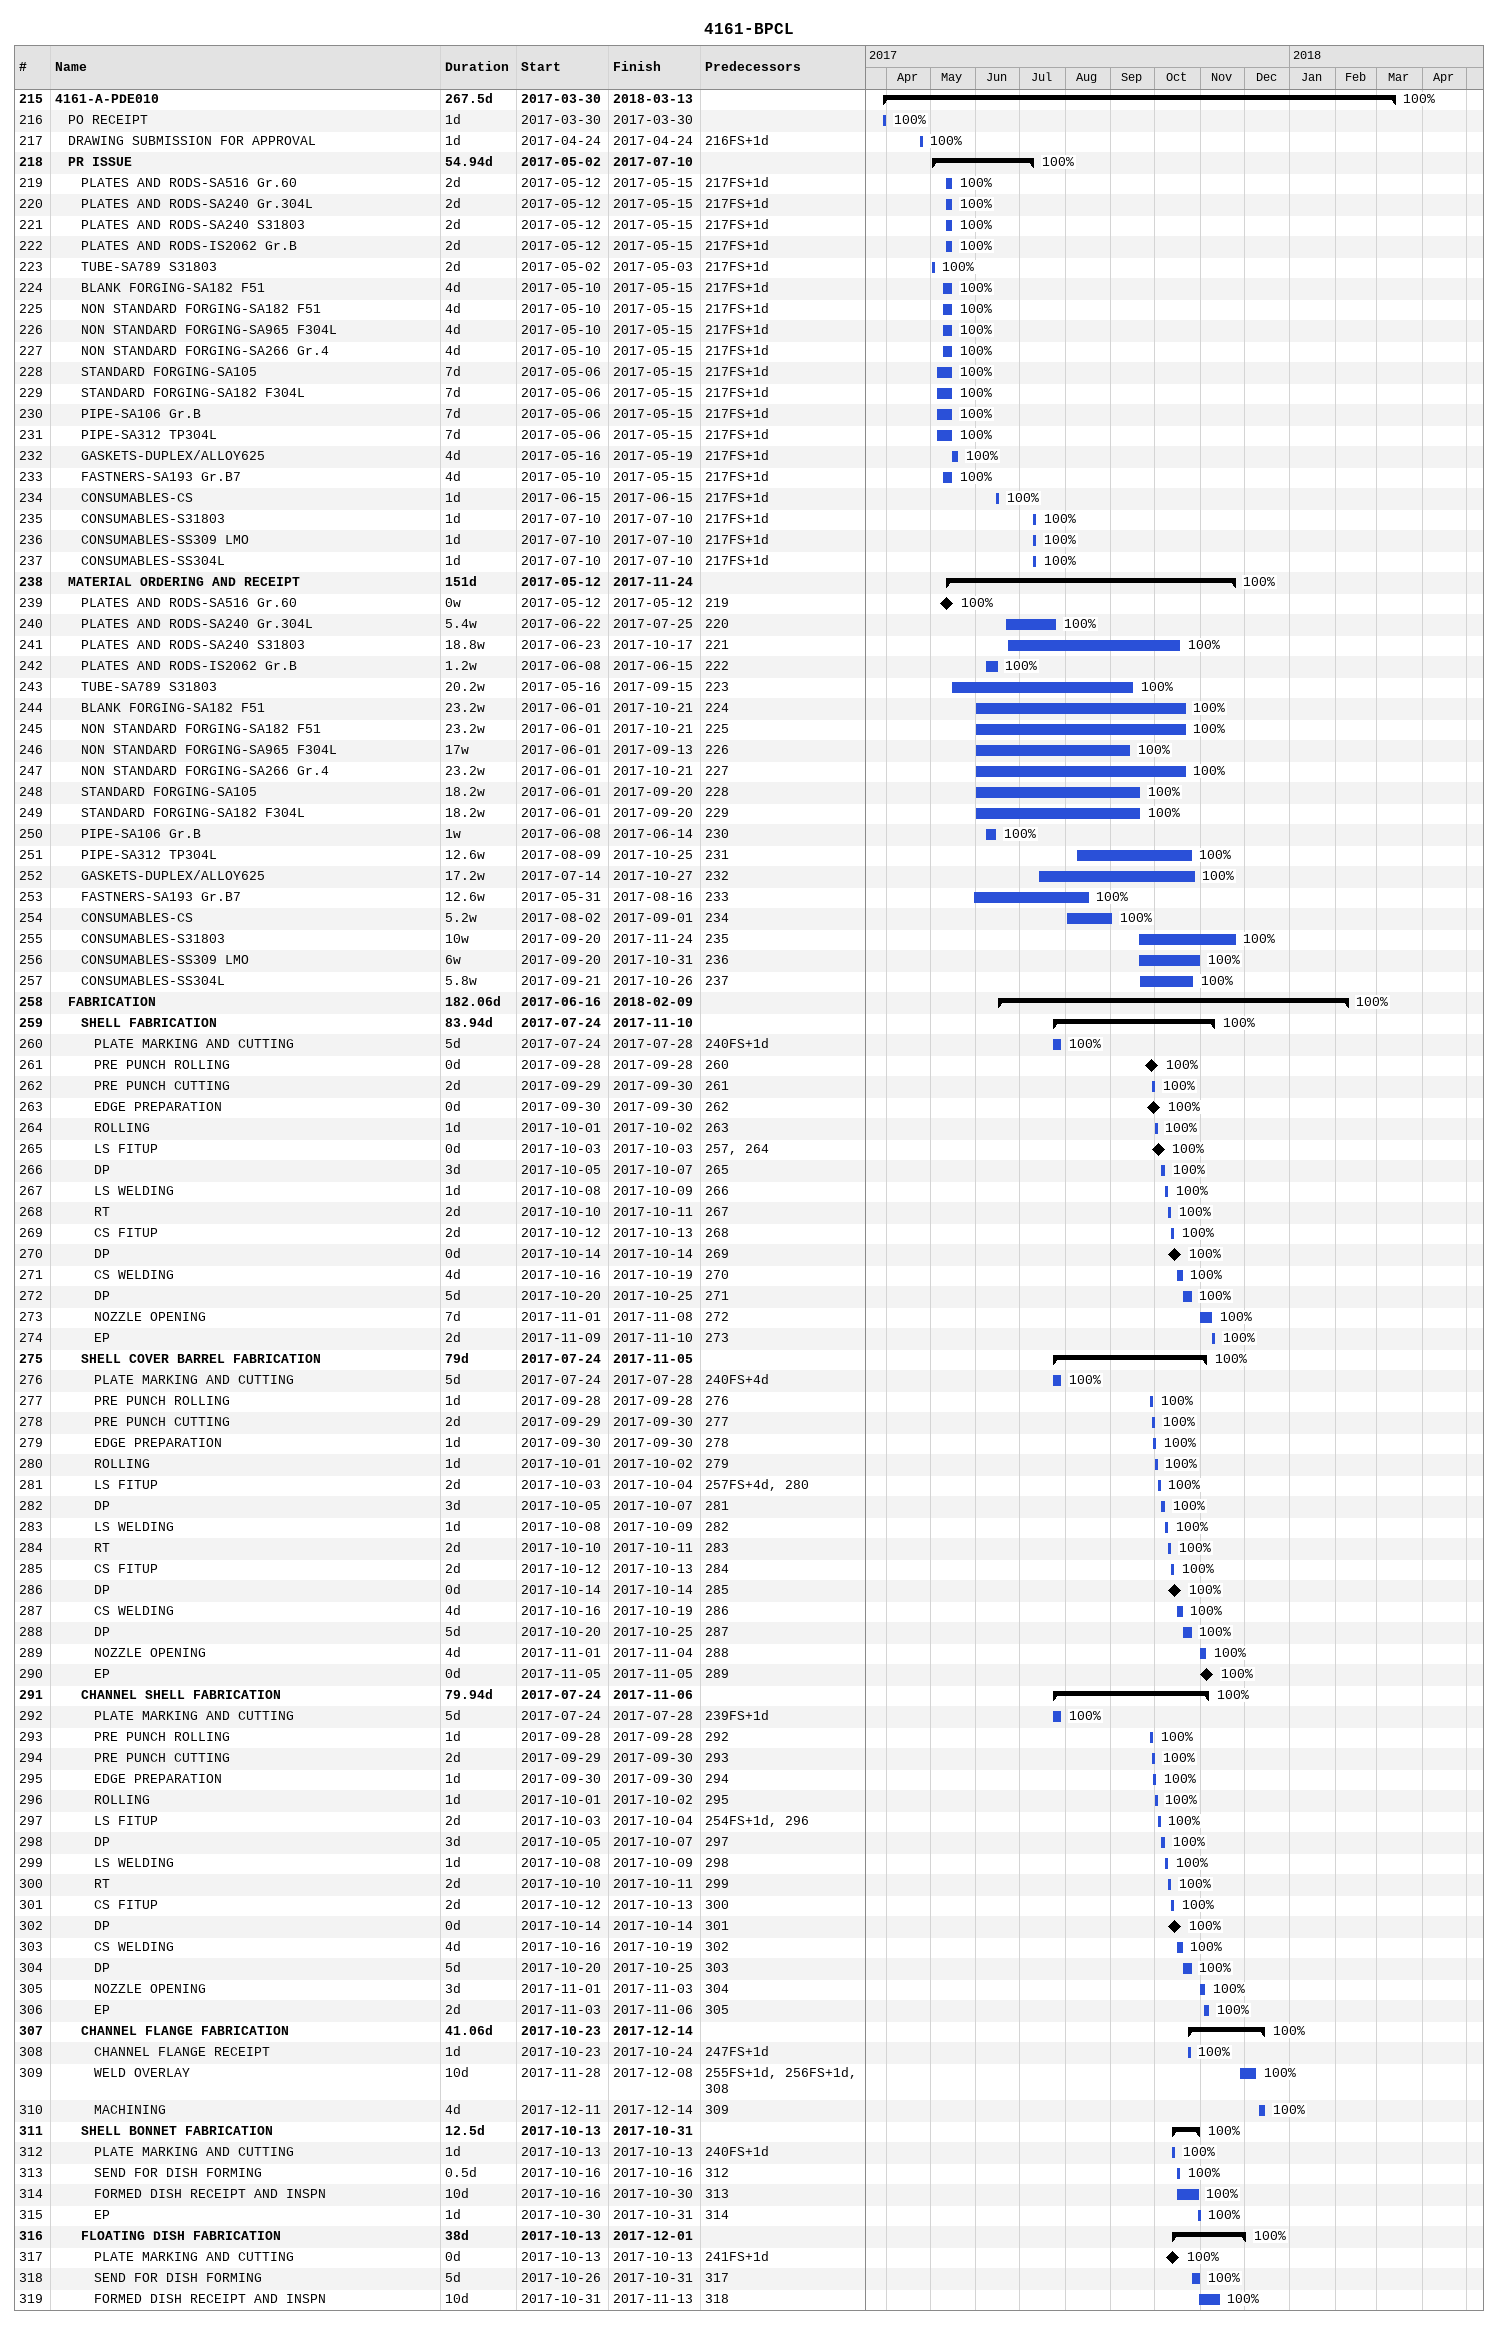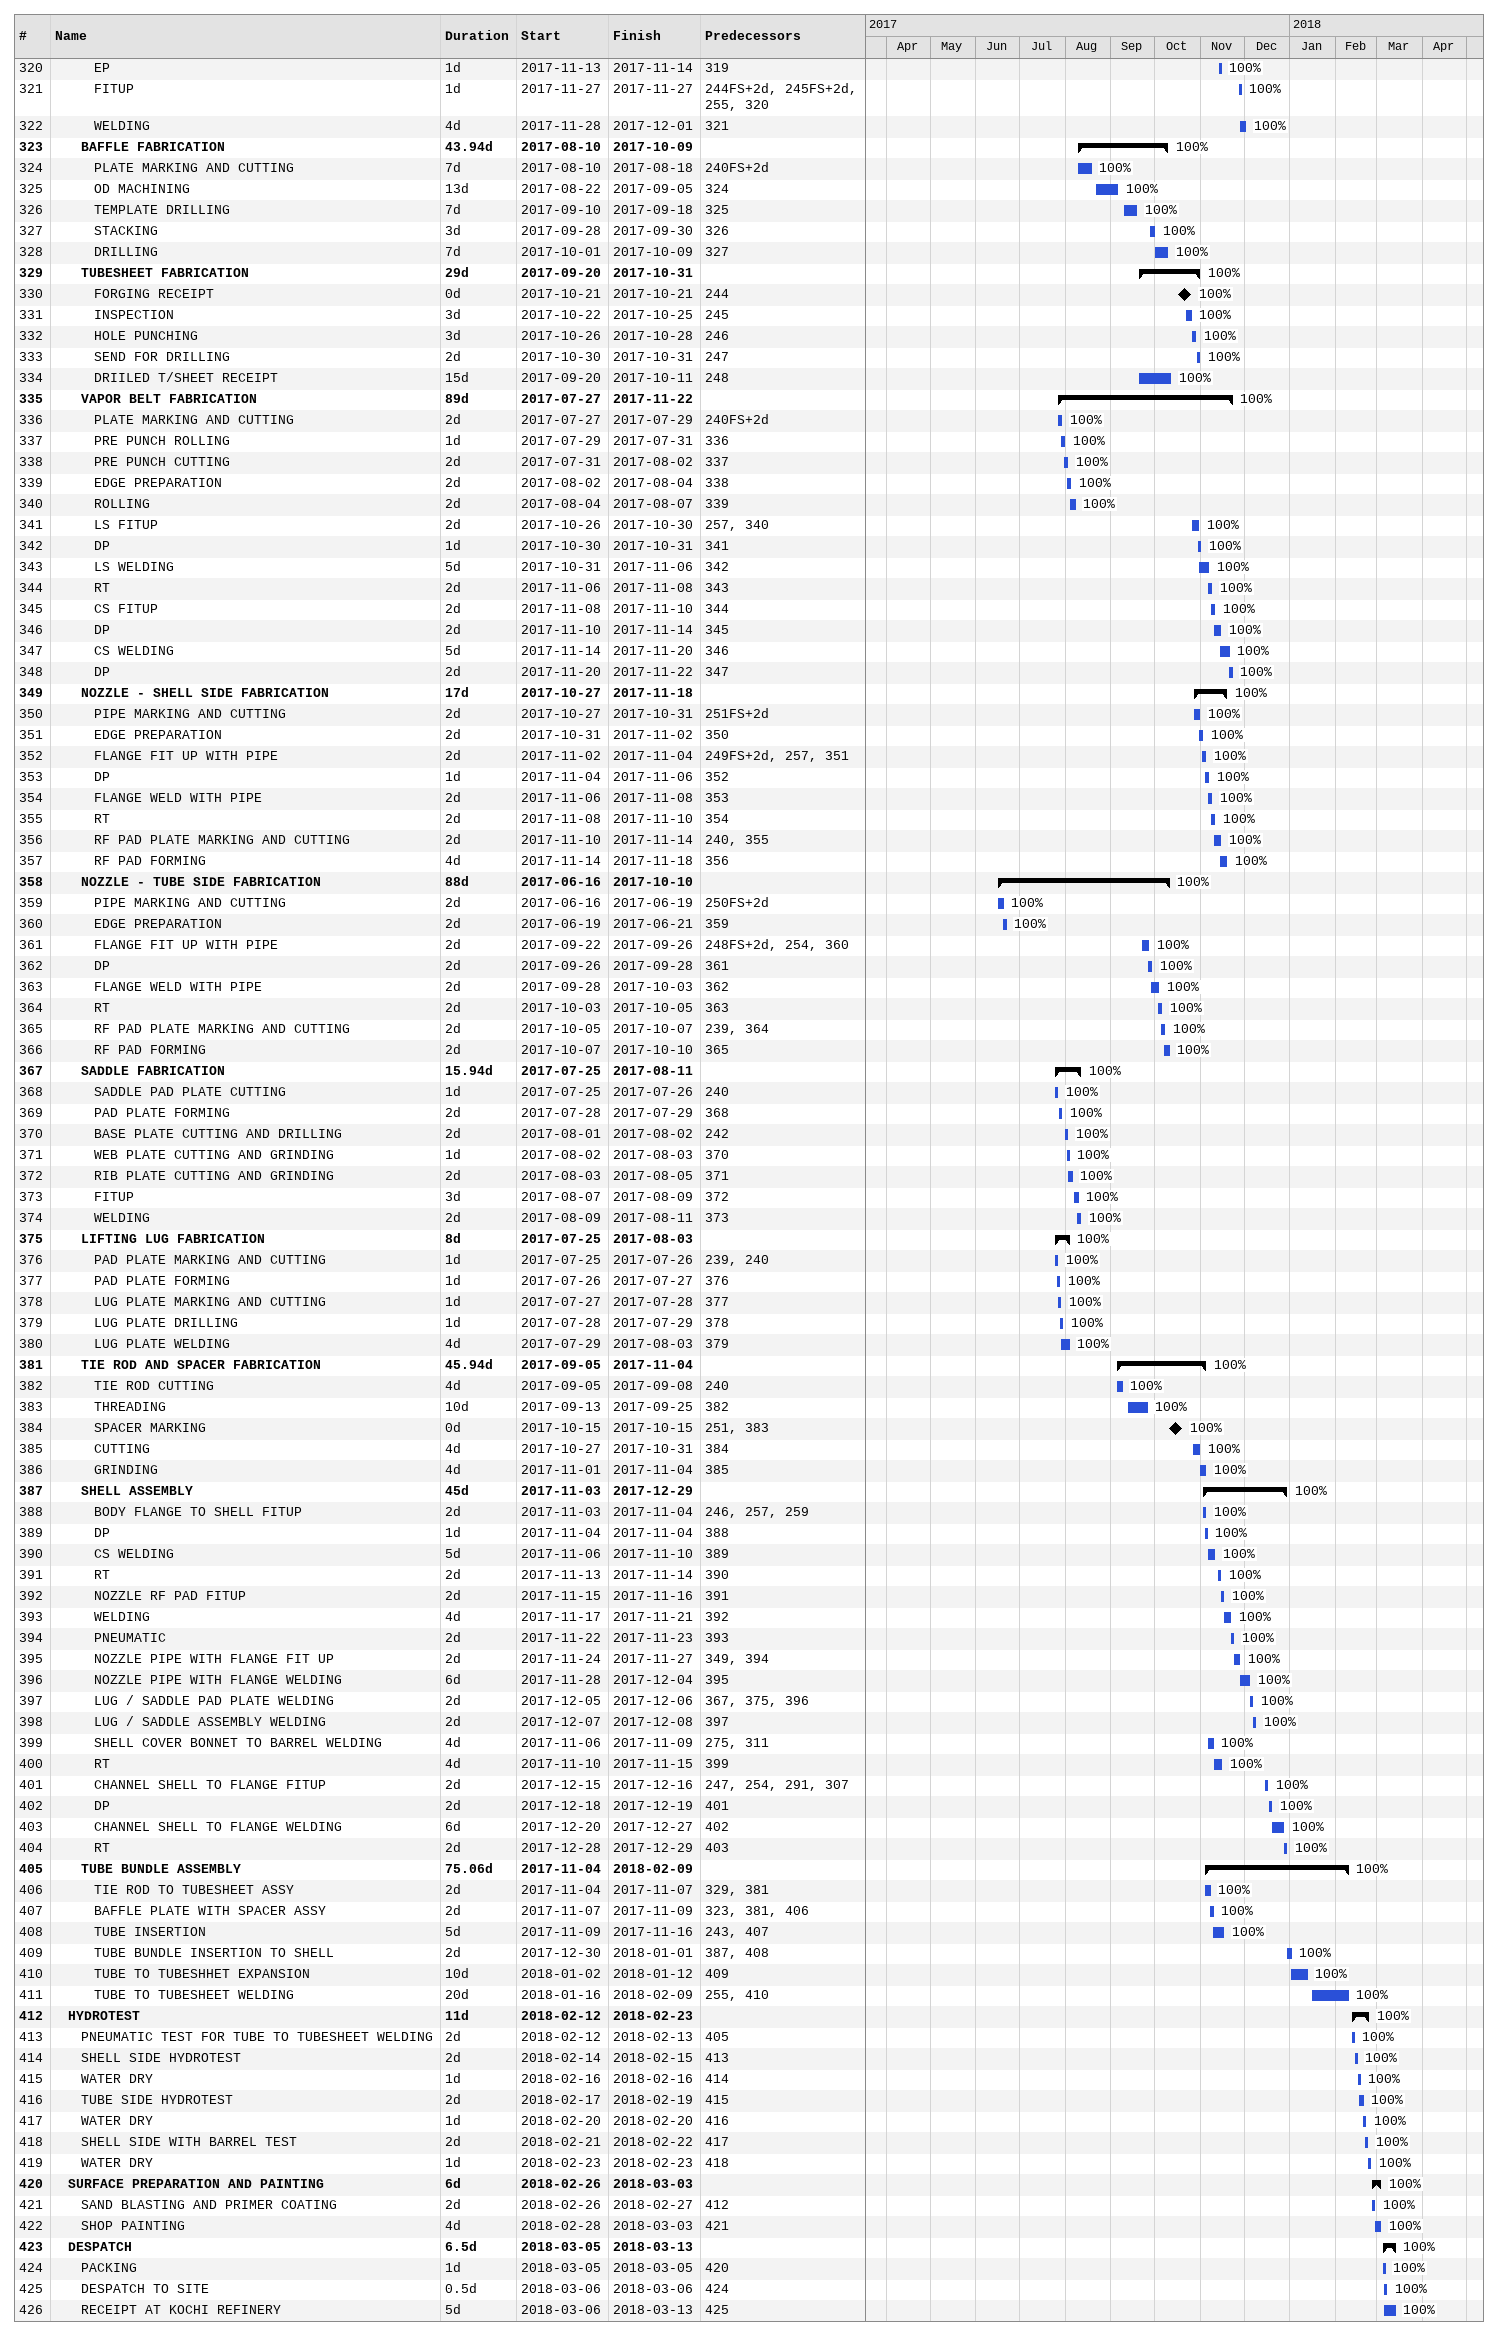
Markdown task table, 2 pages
4161-BPCL

| ID | Level | Task | Duration | Start | Finish | Predecessors | % complete |
|---|---|---|---|---|---|---|---|
| 215 | 1 | **4161-A-PDE010** | 267.5d | 2017-03-30 | 2018-03-13 |  | 100 |
| 216 | 2 | PO RECEIPT | 1d | 2017-03-30 | 2017-03-30 |  | 100 |
| 217 | 2 | DRAWING SUBMISSION FOR APPROVAL | 1d | 2017-04-24 | 2017-04-24 | 216FS+1d | 100 |
| 218 | 2 | **PR ISSUE** | 54.94d | 2017-05-02 | 2017-07-10 |  | 100 |
| 219 | 3 | PLATES AND RODS-SA516 Gr.60 | 2d | 2017-05-12 | 2017-05-15 | 217FS+1d | 100 |
| 220 | 3 | PLATES AND RODS-SA240 Gr.304L | 2d | 2017-05-12 | 2017-05-15 | 217FS+1d | 100 |
| 221 | 3 | PLATES AND RODS-SA240 S31803 | 2d | 2017-05-12 | 2017-05-15 | 217FS+1d | 100 |
| 222 | 3 | PLATES AND RODS-IS2062 Gr.B | 2d | 2017-05-12 | 2017-05-15 | 217FS+1d | 100 |
| 223 | 3 | TUBE-SA789 S31803 | 2d | 2017-05-02 | 2017-05-03 | 217FS+1d | 100 |
| 224 | 3 | BLANK FORGING-SA182 F51 | 4d | 2017-05-10 | 2017-05-15 | 217FS+1d | 100 |
| 225 | 3 | NON STANDARD FORGING-SA182 F51 | 4d | 2017-05-10 | 2017-05-15 | 217FS+1d | 100 |
| 226 | 3 | NON STANDARD FORGING-SA965 F304L | 4d | 2017-05-10 | 2017-05-15 | 217FS+1d | 100 |
| 227 | 3 | NON STANDARD FORGING-SA266 Gr.4 | 4d | 2017-05-10 | 2017-05-15 | 217FS+1d | 100 |
| 228 | 3 | STANDARD FORGING-SA105 | 7d | 2017-05-06 | 2017-05-15 | 217FS+1d | 100 |
| 229 | 3 | STANDARD FORGING-SA182 F304L | 7d | 2017-05-06 | 2017-05-15 | 217FS+1d | 100 |
| 230 | 3 | PIPE-SA106 Gr.B | 7d | 2017-05-06 | 2017-05-15 | 217FS+1d | 100 |
| 231 | 3 | PIPE-SA312 TP304L | 7d | 2017-05-06 | 2017-05-15 | 217FS+1d | 100 |
| 232 | 3 | GASKETS-DUPLEX/ALLOY625 | 4d | 2017-05-16 | 2017-05-19 | 217FS+1d | 100 |
| 233 | 3 | FASTNERS-SA193 Gr.B7 | 4d | 2017-05-10 | 2017-05-15 | 217FS+1d | 100 |
| 234 | 3 | CONSUMABLES-CS | 1d | 2017-06-15 | 2017-06-15 | 217FS+1d | 100 |
| 235 | 3 | CONSUMABLES-S31803 | 1d | 2017-07-10 | 2017-07-10 | 217FS+1d | 100 |
| 236 | 3 | CONSUMABLES-SS309 LMO | 1d | 2017-07-10 | 2017-07-10 | 217FS+1d | 100 |
| 237 | 3 | CONSUMABLES-SS304L | 1d | 2017-07-10 | 2017-07-10 | 217FS+1d | 100 |
| 238 | 2 | **MATERIAL ORDERING AND RECEIPT** | 151d | 2017-05-12 | 2017-11-24 |  | 100 |
| 239 | 3 | PLATES AND RODS-SA516 Gr.60 | 0w | 2017-05-12 | 2017-05-12 | 219 | 100 |
| 240 | 3 | PLATES AND RODS-SA240 Gr.304L | 5.4w | 2017-06-22 | 2017-07-25 | 220 | 100 |
| 241 | 3 | PLATES AND RODS-SA240 S31803 | 18.8w | 2017-06-23 | 2017-10-17 | 221 | 100 |
| 242 | 3 | PLATES AND RODS-IS2062 Gr.B | 1.2w | 2017-06-08 | 2017-06-15 | 222 | 100 |
| 243 | 3 | TUBE-SA789 S31803 | 20.2w | 2017-05-16 | 2017-09-15 | 223 | 100 |
| 244 | 3 | BLANK FORGING-SA182 F51 | 23.2w | 2017-06-01 | 2017-10-21 | 224 | 100 |
| 245 | 3 | NON STANDARD FORGING-SA182 F51 | 23.2w | 2017-06-01 | 2017-10-21 | 225 | 100 |
| 246 | 3 | NON STANDARD FORGING-SA965 F304L | 17w | 2017-06-01 | 2017-09-13 | 226 | 100 |
| 247 | 3 | NON STANDARD FORGING-SA266 Gr.4 | 23.2w | 2017-06-01 | 2017-10-21 | 227 | 100 |
| 248 | 3 | STANDARD FORGING-SA105 | 18.2w | 2017-06-01 | 2017-09-20 | 228 | 100 |
| 249 | 3 | STANDARD FORGING-SA182 F304L | 18.2w | 2017-06-01 | 2017-09-20 | 229 | 100 |
| 250 | 3 | PIPE-SA106 Gr.B | 1w | 2017-06-08 | 2017-06-14 | 230 | 100 |
| 251 | 3 | PIPE-SA312 TP304L | 12.6w | 2017-08-09 | 2017-10-25 | 231 | 100 |
| 252 | 3 | GASKETS-DUPLEX/ALLOY625 | 17.2w | 2017-07-14 | 2017-10-27 | 232 | 100 |
| 253 | 3 | FASTNERS-SA193 Gr.B7 | 12.6w | 2017-05-31 | 2017-08-16 | 233 | 100 |
| 254 | 3 | CONSUMABLES-CS | 5.2w | 2017-08-02 | 2017-09-01 | 234 | 100 |
| 255 | 3 | CONSUMABLES-S31803 | 10w | 2017-09-20 | 2017-11-24 | 235 | 100 |
| 256 | 3 | CONSUMABLES-SS309 LMO | 6w | 2017-09-20 | 2017-10-31 | 236 | 100 |
| 257 | 3 | CONSUMABLES-SS304L | 5.8w | 2017-09-21 | 2017-10-26 | 237 | 100 |
| 258 | 2 | **FABRICATION** | 182.06d | 2017-06-16 | 2018-02-09 |  | 100 |
| 259 | 3 | **SHELL FABRICATION** | 83.94d | 2017-07-24 | 2017-11-10 |  | 100 |
| 260 | 4 | PLATE MARKING AND CUTTING | 5d | 2017-07-24 | 2017-07-28 | 240FS+1d | 100 |
| 261 | 4 | PRE PUNCH ROLLING | 0d | 2017-09-28 | 2017-09-28 | 260 | 100 |
| 262 | 4 | PRE PUNCH CUTTING | 2d | 2017-09-29 | 2017-09-30 | 261 | 100 |
| 263 | 4 | EDGE PREPARATION | 0d | 2017-09-30 | 2017-09-30 | 262 | 100 |
| 264 | 4 | ROLLING | 1d | 2017-10-01 | 2017-10-02 | 263 | 100 |
| 265 | 4 | LS FITUP | 0d | 2017-10-03 | 2017-10-03 | 257, 264 | 100 |
| 266 | 4 | DP | 3d | 2017-10-05 | 2017-10-07 | 265 | 100 |
| 267 | 4 | LS WELDING | 1d | 2017-10-08 | 2017-10-09 | 266 | 100 |
| 268 | 4 | RT | 2d | 2017-10-10 | 2017-10-11 | 267 | 100 |
| 269 | 4 | CS FITUP | 2d | 2017-10-12 | 2017-10-13 | 268 | 100 |
| 270 | 4 | DP | 0d | 2017-10-14 | 2017-10-14 | 269 | 100 |
| 271 | 4 | CS WELDING | 4d | 2017-10-16 | 2017-10-19 | 270 | 100 |
| 272 | 4 | DP | 5d | 2017-10-20 | 2017-10-25 | 271 | 100 |
| 273 | 4 | NOZZLE OPENING | 7d | 2017-11-01 | 2017-11-08 | 272 | 100 |
| 274 | 4 | EP | 2d | 2017-11-09 | 2017-11-10 | 273 | 100 |
| 275 | 3 | **SHELL COVER BARREL FABRICATION** | 79d | 2017-07-24 | 2017-11-05 |  | 100 |
| 276 | 4 | PLATE MARKING AND CUTTING | 5d | 2017-07-24 | 2017-07-28 | 240FS+4d | 100 |
| 277 | 4 | PRE PUNCH ROLLING | 1d | 2017-09-28 | 2017-09-28 | 276 | 100 |
| 278 | 4 | PRE PUNCH CUTTING | 2d | 2017-09-29 | 2017-09-30 | 277 | 100 |
| 279 | 4 | EDGE PREPARATION | 1d | 2017-09-30 | 2017-09-30 | 278 | 100 |
| 280 | 4 | ROLLING | 1d | 2017-10-01 | 2017-10-02 | 279 | 100 |
| 281 | 4 | LS FITUP | 2d | 2017-10-03 | 2017-10-04 | 257FS+4d, 280 | 100 |
| 282 | 4 | DP | 3d | 2017-10-05 | 2017-10-07 | 281 | 100 |
| 283 | 4 | LS WELDING | 1d | 2017-10-08 | 2017-10-09 | 282 | 100 |
| 284 | 4 | RT | 2d | 2017-10-10 | 2017-10-11 | 283 | 100 |
| 285 | 4 | CS FITUP | 2d | 2017-10-12 | 2017-10-13 | 284 | 100 |
| 286 | 4 | DP | 0d | 2017-10-14 | 2017-10-14 | 285 | 100 |
| 287 | 4 | CS WELDING | 4d | 2017-10-16 | 2017-10-19 | 286 | 100 |
| 288 | 4 | DP | 5d | 2017-10-20 | 2017-10-25 | 287 | 100 |
| 289 | 4 | NOZZLE OPENING | 4d | 2017-11-01 | 2017-11-04 | 288 | 100 |
| 290 | 4 | EP | 0d | 2017-11-05 | 2017-11-05 | 289 | 100 |
| 291 | 3 | **CHANNEL SHELL FABRICATION** | 79.94d | 2017-07-24 | 2017-11-06 |  | 100 |
| 292 | 4 | PLATE MARKING AND CUTTING | 5d | 2017-07-24 | 2017-07-28 | 239FS+1d | 100 |
| 293 | 4 | PRE PUNCH ROLLING | 1d | 2017-09-28 | 2017-09-28 | 292 | 100 |
| 294 | 4 | PRE PUNCH CUTTING | 2d | 2017-09-29 | 2017-09-30 | 293 | 100 |
| 295 | 4 | EDGE PREPARATION | 1d | 2017-09-30 | 2017-09-30 | 294 | 100 |
| 296 | 4 | ROLLING | 1d | 2017-10-01 | 2017-10-02 | 295 | 100 |
| 297 | 4 | LS FITUP | 2d | 2017-10-03 | 2017-10-04 | 254FS+1d, 296 | 100 |
| 298 | 4 | DP | 3d | 2017-10-05 | 2017-10-07 | 297 | 100 |
| 299 | 4 | LS WELDING | 1d | 2017-10-08 | 2017-10-09 | 298 | 100 |
| 300 | 4 | RT | 2d | 2017-10-10 | 2017-10-11 | 299 | 100 |
| 301 | 4 | CS FITUP | 2d | 2017-10-12 | 2017-10-13 | 300 | 100 |
| 302 | 4 | DP | 0d | 2017-10-14 | 2017-10-14 | 301 | 100 |
| 303 | 4 | CS WELDING | 4d | 2017-10-16 | 2017-10-19 | 302 | 100 |
| 304 | 4 | DP | 5d | 2017-10-20 | 2017-10-25 | 303 | 100 |
| 305 | 4 | NOZZLE OPENING | 3d | 2017-11-01 | 2017-11-03 | 304 | 100 |
| 306 | 4 | EP | 2d | 2017-11-03 | 2017-11-06 | 305 | 100 |
| 307 | 3 | **CHANNEL FLANGE FABRICATION** | 41.06d | 2017-10-23 | 2017-12-14 |  | 100 |
| 308 | 4 | CHANNEL FLANGE RECEIPT | 1d | 2017-10-23 | 2017-10-24 | 247FS+1d | 100 |
| 309 | 4 | WELD OVERLAY | 10d | 2017-11-28 | 2017-12-08 | 255FS+1d, 256FS+1d, 308 | 100 |
| 310 | 4 | MACHINING | 4d | 2017-12-11 | 2017-12-14 | 309 | 100 |
| 311 | 3 | **SHELL BONNET FABRICATION** | 12.5d | 2017-10-13 | 2017-10-31 |  | 100 |
| 312 | 4 | PLATE MARKING AND CUTTING | 1d | 2017-10-13 | 2017-10-13 | 240FS+1d | 100 |
| 313 | 4 | SEND FOR DISH FORMING | 0.5d | 2017-10-16 | 2017-10-16 | 312 | 100 |
| 314 | 4 | FORMED DISH RECEIPT AND INSPN | 10d | 2017-10-16 | 2017-10-30 | 313 | 100 |
| 315 | 4 | EP | 1d | 2017-10-30 | 2017-10-31 | 314 | 100 |
| 316 | 3 | **FLOATING DISH FABRICATION** | 38d | 2017-10-13 | 2017-12-01 |  | 100 |
| 317 | 4 | PLATE MARKING AND CUTTING | 0d | 2017-10-13 | 2017-10-13 | 241FS+1d | 100 |
| 318 | 4 | SEND FOR DISH FORMING | 5d | 2017-10-26 | 2017-10-31 | 317 | 100 |
| 319 | 4 | FORMED DISH RECEIPT AND INSPN | 10d | 2017-10-31 | 2017-11-13 | 318 | 100 |
| 320 | 4 | EP | 1d | 2017-11-13 | 2017-11-14 | 319 | 100 |
| 321 | 4 | FITUP | 1d | 2017-11-27 | 2017-11-27 | 244FS+2d, 245FS+2d, 255, 320 | 100 |
| 322 | 4 | WELDING | 4d | 2017-11-28 | 2017-12-01 | 321 | 100 |
| 323 | 3 | **BAFFLE FABRICATION** | 43.94d | 2017-08-10 | 2017-10-09 |  | 100 |
| 324 | 4 | PLATE MARKING AND CUTTING | 7d | 2017-08-10 | 2017-08-18 | 240FS+2d | 100 |
| 325 | 4 | OD MACHINING | 13d | 2017-08-22 | 2017-09-05 | 324 | 100 |
| 326 | 4 | TEMPLATE DRILLING | 7d | 2017-09-10 | 2017-09-18 | 325 | 100 |
| 327 | 4 | STACKING | 3d | 2017-09-28 | 2017-09-30 | 326 | 100 |
| 328 | 4 | DRILLING | 7d | 2017-10-01 | 2017-10-09 | 327 | 100 |
| 329 | 3 | **TUBESHEET FABRICATION** | 29d | 2017-09-20 | 2017-10-31 |  | 100 |
| 330 | 4 | FORGING RECEIPT | 0d | 2017-10-21 | 2017-10-21 | 244 | 100 |
| 331 | 4 | INSPECTION | 3d | 2017-10-22 | 2017-10-25 | 245 | 100 |
| 332 | 4 | HOLE PUNCHING | 3d | 2017-10-26 | 2017-10-28 | 246 | 100 |
| 333 | 4 | SEND FOR DRILLING | 2d | 2017-10-30 | 2017-10-31 | 247 | 100 |
| 334 | 4 | DRIILED T/SHEET RECEIPT | 15d | 2017-09-20 | 2017-10-11 | 248 | 100 |
| 335 | 3 | **VAPOR BELT FABRICATION** | 89d | 2017-07-27 | 2017-11-22 |  | 100 |
| 336 | 4 | PLATE MARKING AND CUTTING | 2d | 2017-07-27 | 2017-07-29 | 240FS+2d | 100 |
| 337 | 4 | PRE PUNCH ROLLING | 1d | 2017-07-29 | 2017-07-31 | 336 | 100 |
| 338 | 4 | PRE PUNCH CUTTING | 2d | 2017-07-31 | 2017-08-02 | 337 | 100 |
| 339 | 4 | EDGE PREPARATION | 2d | 2017-08-02 | 2017-08-04 | 338 | 100 |
| 340 | 4 | ROLLING | 2d | 2017-08-04 | 2017-08-07 | 339 | 100 |
| 341 | 4 | LS FITUP | 2d | 2017-10-26 | 2017-10-30 | 257, 340 | 100 |
| 342 | 4 | DP | 1d | 2017-10-30 | 2017-10-31 | 341 | 100 |
| 343 | 4 | LS WELDING | 5d | 2017-10-31 | 2017-11-06 | 342 | 100 |
| 344 | 4 | RT | 2d | 2017-11-06 | 2017-11-08 | 343 | 100 |
| 345 | 4 | CS FITUP | 2d | 2017-11-08 | 2017-11-10 | 344 | 100 |
| 346 | 4 | DP | 2d | 2017-11-10 | 2017-11-14 | 345 | 100 |
| 347 | 4 | CS WELDING | 5d | 2017-11-14 | 2017-11-20 | 346 | 100 |
| 348 | 4 | DP | 2d | 2017-11-20 | 2017-11-22 | 347 | 100 |
| 349 | 3 | **NOZZLE - SHELL SIDE FABRICATION** | 17d | 2017-10-27 | 2017-11-18 |  | 100 |
| 350 | 4 | PIPE MARKING AND CUTTING | 2d | 2017-10-27 | 2017-10-31 | 251FS+2d | 100 |
| 351 | 4 | EDGE PREPARATION | 2d | 2017-10-31 | 2017-11-02 | 350 | 100 |
| 352 | 4 | FLANGE FIT UP WITH PIPE | 2d | 2017-11-02 | 2017-11-04 | 249FS+2d, 257, 351 | 100 |
| 353 | 4 | DP | 1d | 2017-11-04 | 2017-11-06 | 352 | 100 |
| 354 | 4 | FLANGE WELD WITH PIPE | 2d | 2017-11-06 | 2017-11-08 | 353 | 100 |
| 355 | 4 | RT | 2d | 2017-11-08 | 2017-11-10 | 354 | 100 |
| 356 | 4 | RF PAD PLATE MARKING AND CUTTING | 2d | 2017-11-10 | 2017-11-14 | 240, 355 | 100 |
| 357 | 4 | RF PAD FORMING | 4d | 2017-11-14 | 2017-11-18 | 356 | 100 |
| 358 | 3 | **NOZZLE - TUBE SIDE FABRICATION** | 88d | 2017-06-16 | 2017-10-10 |  | 100 |
| 359 | 4 | PIPE MARKING AND CUTTING | 2d | 2017-06-16 | 2017-06-19 | 250FS+2d | 100 |
| 360 | 4 | EDGE PREPARATION | 2d | 2017-06-19 | 2017-06-21 | 359 | 100 |
| 361 | 4 | FLANGE FIT UP WITH PIPE | 2d | 2017-09-22 | 2017-09-26 | 248FS+2d, 254, 360 | 100 |
| 362 | 4 | DP | 2d | 2017-09-26 | 2017-09-28 | 361 | 100 |
| 363 | 4 | FLANGE WELD WITH PIPE | 2d | 2017-09-28 | 2017-10-03 | 362 | 100 |
| 364 | 4 | RT | 2d | 2017-10-03 | 2017-10-05 | 363 | 100 |
| 365 | 4 | RF PAD PLATE MARKING AND CUTTING | 2d | 2017-10-05 | 2017-10-07 | 239, 364 | 100 |
| 366 | 4 | RF PAD FORMING | 2d | 2017-10-07 | 2017-10-10 | 365 | 100 |
| 367 | 3 | **SADDLE FABRICATION** | 15.94d | 2017-07-25 | 2017-08-11 |  | 100 |
| 368 | 4 | SADDLE PAD PLATE CUTTING | 1d | 2017-07-25 | 2017-07-26 | 240 | 100 |
| 369 | 4 | PAD PLATE FORMING | 2d | 2017-07-28 | 2017-07-29 | 368 | 100 |
| 370 | 4 | BASE PLATE CUTTING AND DRILLING | 2d | 2017-08-01 | 2017-08-02 | 242 | 100 |
| 371 | 4 | WEB PLATE CUTTING AND GRINDING | 1d | 2017-08-02 | 2017-08-03 | 370 | 100 |
| 372 | 4 | RIB PLATE CUTTING AND GRINDING | 2d | 2017-08-03 | 2017-08-05 | 371 | 100 |
| 373 | 4 | FITUP | 3d | 2017-08-07 | 2017-08-09 | 372 | 100 |
| 374 | 4 | WELDING | 2d | 2017-08-09 | 2017-08-11 | 373 | 100 |
| 375 | 3 | **LIFTING LUG FABRICATION** | 8d | 2017-07-25 | 2017-08-03 |  | 100 |
| 376 | 4 | PAD PLATE MARKING AND CUTTING | 1d | 2017-07-25 | 2017-07-26 | 239, 240 | 100 |
| 377 | 4 | PAD PLATE FORMING | 1d | 2017-07-26 | 2017-07-27 | 376 | 100 |
| 378 | 4 | LUG PLATE MARKING AND CUTTING | 1d | 2017-07-27 | 2017-07-28 | 377 | 100 |
| 379 | 4 | LUG PLATE DRILLING | 1d | 2017-07-28 | 2017-07-29 | 378 | 100 |
| 380 | 4 | LUG PLATE WELDING | 4d | 2017-07-29 | 2017-08-03 | 379 | 100 |
| 381 | 3 | **TIE ROD AND SPACER FABRICATION** | 45.94d | 2017-09-05 | 2017-11-04 |  | 100 |
| 382 | 4 | TIE ROD CUTTING | 4d | 2017-09-05 | 2017-09-08 | 240 | 100 |
| 383 | 4 | THREADING | 10d | 2017-09-13 | 2017-09-25 | 382 | 100 |
| 384 | 4 | SPACER MARKING | 0d | 2017-10-15 | 2017-10-15 | 251, 383 | 100 |
| 385 | 4 | CUTTING | 4d | 2017-10-27 | 2017-10-31 | 384 | 100 |
| 386 | 4 | GRINDING | 4d | 2017-11-01 | 2017-11-04 | 385 | 100 |
| 387 | 3 | **SHELL ASSEMBLY** | 45d | 2017-11-03 | 2017-12-29 |  | 100 |
| 388 | 4 | BODY FLANGE TO SHELL FITUP | 2d | 2017-11-03 | 2017-11-04 | 246, 257, 259 | 100 |
| 389 | 4 | DP | 1d | 2017-11-04 | 2017-11-04 | 388 | 100 |
| 390 | 4 | CS WELDING | 5d | 2017-11-06 | 2017-11-10 | 389 | 100 |
| 391 | 4 | RT | 2d | 2017-11-13 | 2017-11-14 | 390 | 100 |
| 392 | 4 | NOZZLE RF PAD FITUP | 2d | 2017-11-15 | 2017-11-16 | 391 | 100 |
| 393 | 4 | WELDING | 4d | 2017-11-17 | 2017-11-21 | 392 | 100 |
| 394 | 4 | PNEUMATIC | 2d | 2017-11-22 | 2017-11-23 | 393 | 100 |
| 395 | 4 | NOZZLE PIPE WITH FLANGE FIT UP | 2d | 2017-11-24 | 2017-11-27 | 349, 394 | 100 |
| 396 | 4 | NOZZLE PIPE WITH FLANGE WELDING | 6d | 2017-11-28 | 2017-12-04 | 395 | 100 |
| 397 | 4 | LUG / SADDLE PAD PLATE WELDING | 2d | 2017-12-05 | 2017-12-06 | 367, 375, 396 | 100 |
| 398 | 4 | LUG / SADDLE ASSEMBLY WELDING | 2d | 2017-12-07 | 2017-12-08 | 397 | 100 |
| 399 | 4 | SHELL COVER BONNET TO BARREL WELDING | 4d | 2017-11-06 | 2017-11-09 | 275, 311 | 100 |
| 400 | 4 | RT | 4d | 2017-11-10 | 2017-11-15 | 399 | 100 |
| 401 | 4 | CHANNEL SHELL TO FLANGE FITUP | 2d | 2017-12-15 | 2017-12-16 | 247, 254, 291, 307 | 100 |
| 402 | 4 | DP | 2d | 2017-12-18 | 2017-12-19 | 401 | 100 |
| 403 | 4 | CHANNEL SHELL TO FLANGE WELDING | 6d | 2017-12-20 | 2017-12-27 | 402 | 100 |
| 404 | 4 | RT | 2d | 2017-12-28 | 2017-12-29 | 403 | 100 |
| 405 | 3 | **TUBE BUNDLE ASSEMBLY** | 75.06d | 2017-11-04 | 2018-02-09 |  | 100 |
| 406 | 4 | TIE ROD TO TUBESHEET ASSY | 2d | 2017-11-04 | 2017-11-07 | 329, 381 | 100 |
| 407 | 4 | BAFFLE PLATE WITH SPACER ASSY | 2d | 2017-11-07 | 2017-11-09 | 323, 381, 406 | 100 |
| 408 | 4 | TUBE INSERTION | 5d | 2017-11-09 | 2017-11-16 | 243, 407 | 100 |
| 409 | 4 | TUBE BUNDLE INSERTION TO SHELL | 2d | 2017-12-30 | 2018-01-01 | 387, 408 | 100 |
| 410 | 4 | TUBE TO TUBESHHET EXPANSION | 10d | 2018-01-02 | 2018-01-12 | 409 | 100 |
| 411 | 4 | TUBE TO TUBESHEET WELDING | 20d | 2018-01-16 | 2018-02-09 | 255, 410 | 100 |
| 412 | 2 | **HYDROTEST** | 11d | 2018-02-12 | 2018-02-23 |  | 100 |
| 413 | 3 | PNEUMATIC TEST FOR TUBE TO TUBESHEET WELDING | 2d | 2018-02-12 | 2018-02-13 | 405 | 100 |
| 414 | 3 | SHELL SIDE HYDROTEST | 2d | 2018-02-14 | 2018-02-15 | 413 | 100 |
| 415 | 3 | WATER DRY | 1d | 2018-02-16 | 2018-02-16 | 414 | 100 |
| 416 | 3 | TUBE SIDE HYDROTEST | 2d | 2018-02-17 | 2018-02-19 | 415 | 100 |
| 417 | 3 | WATER DRY | 1d | 2018-02-20 | 2018-02-20 | 416 | 100 |
| 418 | 3 | SHELL SIDE WITH BARREL TEST | 2d | 2018-02-21 | 2018-02-22 | 417 | 100 |
| 419 | 3 | WATER DRY | 1d | 2018-02-23 | 2018-02-23 | 418 | 100 |
| 420 | 2 | **SURFACE PREPARATION AND PAINTING** | 6d | 2018-02-26 | 2018-03-03 |  | 100 |
| 421 | 3 | SAND BLASTING AND PRIMER COATING | 2d | 2018-02-26 | 2018-02-27 | 412 | 100 |
| 422 | 3 | SHOP PAINTING | 4d | 2018-02-28 | 2018-03-03 | 421 | 100 |
| 423 | 2 | **DESPATCH** | 6.5d | 2018-03-05 | 2018-03-13 |  | 100 |
| 424 | 3 | PACKING | 1d | 2018-03-05 | 2018-03-05 | 420 | 100 |
| 425 | 3 | DESPATCH TO SITE | 0.5d | 2018-03-06 | 2018-03-06 | 424 | 100 |
| 426 | 3 | RECEIPT AT KOCHI REFINERY | 5d | 2018-03-06 | 2018-03-13 | 425 | 100 |
